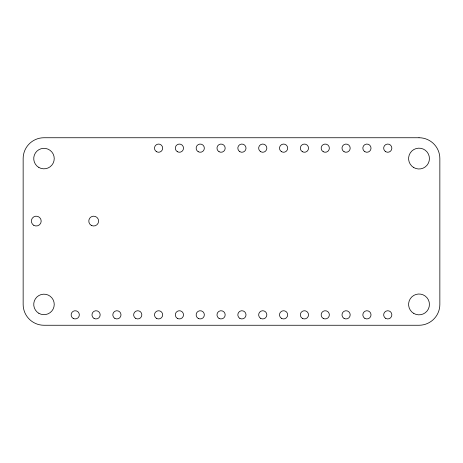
<?xml version="1.0" encoding="UTF-8"?>
<svg xmlns="http://www.w3.org/2000/svg" width="463" height="463" viewBox="0 0 463 463"><rect width="100%" height="100%" fill="white"/><g stroke="black" fill="none" stroke-linecap="round" stroke-linejoin="round"><path stroke-width="0.69" d="M419.015 137.743L43.985 137.743A20.835 20.835 0 0 0 23.15 158.577L23.15 304.423A20.835 20.835 0 0 0 43.985 325.257L419.015 325.257A20.835 20.835 0 0 0 439.85 304.423L439.85 158.577A20.835 20.835 0 0 0 419.015 137.743M33.816 225.342A4.919 4.919 0 0 0 41.195 221.082A4.919 4.919 0 0 0 33.816 216.823A4.919 4.919 0 0 0 33.816 225.342M91.234 225.342A4.919 4.919 0 0 0 98.613 221.082A4.919 4.919 0 0 0 91.234 216.823A4.919 4.919 0 0 0 91.234 225.342M413.806 167.6A10.418 10.418 0 0 0 429.433 158.577A10.418 10.418 0 0 0 413.806 149.555A10.418 10.418 0 0 0 413.806 167.6M413.806 313.445A10.418 10.418 0 0 0 429.433 304.423A10.418 10.418 0 0 0 413.806 295.4A10.418 10.418 0 0 0 413.806 313.445M73.189 318.394A4.103 4.103 0 0 0 79.341 314.84A4.103 4.103 0 0 0 73.189 311.286A4.103 4.103 0 0 0 73.189 318.394M94.024 318.394A4.103 4.103 0 0 0 100.176 314.84A4.103 4.103 0 0 0 94.024 311.286A4.103 4.103 0 0 0 94.024 318.394M114.859 318.394A4.103 4.103 0 0 0 121.011 314.84A4.103 4.103 0 0 0 114.859 311.286A4.103 4.103 0 0 0 114.859 318.394M135.694 318.394A4.103 4.103 0 0 0 141.846 314.84A4.103 4.103 0 0 0 135.694 311.286A4.103 4.103 0 0 0 135.694 318.394M156.529 318.394A4.103 4.103 0 0 0 162.681 314.84A4.103 4.103 0 0 0 156.529 311.286A4.103 4.103 0 0 0 156.529 318.394M177.364 318.394A4.103 4.103 0 0 0 183.516 314.84A4.103 4.103 0 0 0 177.364 311.286A4.103 4.103 0 0 0 177.364 318.394M198.199 318.394A4.103 4.103 0 0 0 204.351 314.84A4.103 4.103 0 0 0 198.199 311.286A4.103 4.103 0 0 0 198.199 318.394M219.034 318.394A4.103 4.103 0 0 0 225.186 314.84A4.103 4.103 0 0 0 219.034 311.286A4.103 4.103 0 0 0 219.034 318.394M239.869 318.394A4.103 4.103 0 0 0 246.021 314.84A4.103 4.103 0 0 0 239.869 311.286A4.103 4.103 0 0 0 239.869 318.394M260.704 318.394A4.103 4.103 0 0 0 266.856 314.84A4.103 4.103 0 0 0 260.704 311.286A4.103 4.103 0 0 0 260.704 318.394M281.539 318.394A4.103 4.103 0 0 0 287.691 314.84A4.103 4.103 0 0 0 281.539 311.286A4.103 4.103 0 0 0 281.539 318.394M302.374 318.394A4.103 4.103 0 0 0 308.526 314.84A4.103 4.103 0 0 0 302.374 311.286A4.103 4.103 0 0 0 302.374 318.394M323.209 318.394A4.103 4.103 0 0 0 329.361 314.84A4.103 4.103 0 0 0 323.209 311.286A4.103 4.103 0 0 0 323.209 318.394M344.044 318.394A4.103 4.103 0 0 0 350.196 314.84A4.103 4.103 0 0 0 344.044 311.286A4.103 4.103 0 0 0 344.044 318.394M364.879 318.394A4.103 4.103 0 0 0 371.031 314.84A4.103 4.103 0 0 0 364.879 311.286A4.103 4.103 0 0 0 364.879 318.394M385.714 318.394A4.103 4.103 0 0 0 391.866 314.84A4.103 4.103 0 0 0 385.714 311.286A4.103 4.103 0 0 0 385.714 318.394M385.714 151.714A4.103 4.103 0 0 0 391.866 148.16A4.103 4.103 0 0 0 385.714 144.606A4.103 4.103 0 0 0 385.714 151.714M364.879 151.714A4.103 4.103 0 0 0 371.031 148.16A4.103 4.103 0 0 0 364.879 144.606A4.103 4.103 0 0 0 364.879 151.714M344.044 151.714A4.103 4.103 0 0 0 350.196 148.16A4.103 4.103 0 0 0 344.044 144.606A4.103 4.103 0 0 0 344.044 151.714M323.209 151.714A4.103 4.103 0 0 0 329.361 148.16A4.103 4.103 0 0 0 323.209 144.606A4.103 4.103 0 0 0 323.209 151.714M302.374 151.714A4.103 4.103 0 0 0 308.526 148.16A4.103 4.103 0 0 0 302.374 144.606A4.103 4.103 0 0 0 302.374 151.714M281.539 151.714A4.103 4.103 0 0 0 287.691 148.16A4.103 4.103 0 0 0 281.539 144.606A4.103 4.103 0 0 0 281.539 151.714M260.704 151.714A4.103 4.103 0 0 0 266.856 148.16A4.103 4.103 0 0 0 260.704 144.606A4.103 4.103 0 0 0 260.704 151.714M239.869 151.714A4.103 4.103 0 0 0 246.021 148.16A4.103 4.103 0 0 0 239.869 144.606A4.103 4.103 0 0 0 239.869 151.714M219.034 151.714A4.103 4.103 0 0 0 225.186 148.16A4.103 4.103 0 0 0 219.034 144.606A4.103 4.103 0 0 0 219.034 151.714M198.199 151.714A4.103 4.103 0 0 0 204.351 148.16A4.103 4.103 0 0 0 198.199 144.606A4.103 4.103 0 0 0 198.199 151.714M177.364 151.714A4.103 4.103 0 0 0 183.516 148.16A4.103 4.103 0 0 0 177.364 144.606A4.103 4.103 0 0 0 177.364 151.714M156.529 151.714A4.103 4.103 0 0 0 162.681 148.16A4.103 4.103 0 0 0 156.529 144.606A4.103 4.103 0 0 0 156.529 151.714M38.857 167.456A10.255 10.255 0 0 0 54.24 158.577A10.255 10.255 0 0 0 38.857 149.699A10.255 10.255 0 0 0 38.857 167.456M38.857 313.301A10.255 10.255 0 0 0 54.24 304.423A10.255 10.255 0 0 0 38.857 295.544A10.255 10.255 0 0 0 38.857 313.301"/></g></svg>
